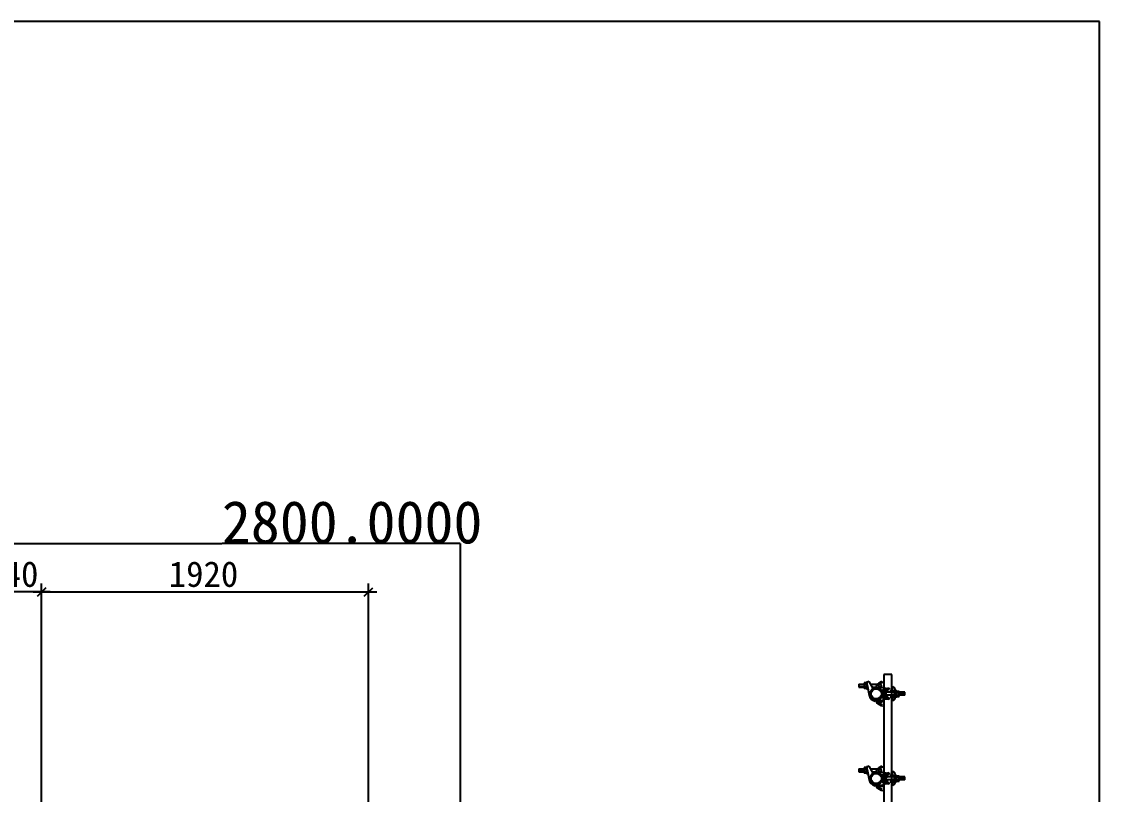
# Model space of a CAD drawing. Header units: metres. Extents: x 0 to 297, y 0 to 210.
# Drawn here: x 233.7 to 297, y 164.6 to 210 of the extents above; entities that cross this region are included whole.
import ezdxf

# ---------------------------------------------------------------- set-up
doc = ezdxf.new("R2010")
doc.units = ezdxf.units.M
doc.layers.add(' ', color=7, linetype='Continuous')
doc.layers.add('2', color=7, linetype='Continuous')

msp = doc.modelspace()

# ---------------------------------------------------------------- linework, layer by layer
at = {"layer": ' '}
for p, q in [((282.86, 171.1), (283.17, 171.1)), ((282.86, 171.1), (282.86, 170.93)), ((282.86, 171.07), (283.17, 171.07)), ((283.32, 171.17), (283.17, 171.17)), ((283.17, 171.17), (283.17, 170.85)), ((283.32, 171.08), (283.17, 171.08)), ((283.32, 171.19), (283.32, 170.83)), ((283.36, 171.19), (283.32, 171.19)), ((283.32, 171.17), (283.32, 170.85)), ((283.48, 171.25), (283.33, 171.21)), ((283.33, 171.21), (283.34, 171.19)), ((283.36, 170.83), (283.36, 171.19)), ((283.36, 171.05), (283.47, 170.46)), ((283.71, 170.85), (283.48, 171.25)), ((283.57, 171.1), (283.96, 171.1)), ((284.21, 171.26), (284.04, 171.16)), ((284.25, 171.2), (284.06, 171.09)), ((284.21, 171.26), (284.25, 171.2)), ((282.86, 170.95), (283.17, 170.95)), ((282.86, 170.93), (283.17, 170.93)), ((283.32, 170.94), (283.17, 170.94)), ((283.32, 170.85), (283.17, 170.85)), ((283.32, 170.83), (283.36, 170.83)), ((283.67, 170.93), (283.87, 170.93)), ((284.07, 170.93), (284.25, 170.92)), ((284.26, 170.72), (284.26, 170.35)), ((284.32, 170.75), (284.32, 170.32)), ((284.48, 170.75), (284.32, 170.75)), ((284.65, 170.8), (284.33, 170.8)), ((284.65, 170.87), (284.36, 170.8)), ((285.05, 170.62), (284.38, 170.62)), ((285.05, 170.45), (284.38, 170.45)), ((284.46, 170.64), (284.55, 170.64)), ((284.46, 170.43), (284.55, 170.43)), ((284.48, 170.75), (284.48, 170.62)), ((284.48, 170.32), (284.48, 170.45)), ((284.55, 170.8), (284.55, 170.64)), ((284.55, 170.27), (284.55, 170.43)), ((284.65, 170.87), (284.65, 170.8)), ((284.7, 170.73), (284.94, 170.73)), ((284.7, 170.66), (284.94, 170.66)), ((284.7, 170.41), (284.94, 170.41)), ((284.77, 170.73), (284.77, 170.66)), ((284.77, 170.34), (284.77, 170.41)), ((284.95, 170.45), (284.95, 170.62)), ((285.05, 170.59), (284.95, 170.59)), ((285.05, 170.48), (284.95, 170.48)), ((285.05, 170.72), (285.05, 170.71)), ((285.05, 170.72), (285.1, 170.72)), ((285.05, 170.64), (285.05, 170.43)), ((285.05, 170.36), (285.05, 170.35)), ((285.08, 170.62), (285.08, 170.69)), ((285.08, 170.45), (285.08, 170.38)), ((285.1, 170.35), (285.1, 170.72)), ((285.1, 170.69), (285.24, 170.69)), ((285.1, 170.38), (285.1, 170.69)), ((285.1, 170.61), (285.24, 170.61)), ((285.1, 170.46), (285.24, 170.46)), ((285.1, 170.38), (285.24, 170.38)), ((285.24, 170.38), (285.24, 170.69)), ((285.56, 170.62), (285.24, 170.62)), ((285.56, 170.59), (285.24, 170.59)), ((285.56, 170.48), (285.24, 170.48)), ((285.56, 170.45), (285.24, 170.45)), ((285.56, 170.45), (285.56, 170.62)), ((284.26, 170.03), (283.82, 170.11)), ((284.27, 170.1), (283.83, 170.18)), ((284.21, 169.81), (284.04, 169.91)), ((284.25, 169.87), (284.06, 169.98)), ((284.07, 170.14), (284.25, 170.15)), ((284.21, 169.81), (284.25, 169.87)), ((284.27, 170.1), (284.26, 170.03)), ((284.48, 170.32), (284.32, 170.32)), ((284.65, 170.27), (284.33, 170.27)), ((284.65, 170.2), (284.36, 170.27)), ((284.65, 170.2), (284.65, 170.27)), ((284.7, 170.34), (284.94, 170.34)), ((285.05, 170.35), (285.1, 170.35)), ((282.86, 166.13), (282.86, 165.95)), ((282.86, 166.13), (283.17, 166.13)), ((282.86, 166.1), (283.17, 166.1)), ((282.86, 165.98), (283.17, 165.98)), ((282.86, 165.95), (283.17, 165.95)), ((283.17, 166.2), (283.17, 165.88)), ((283.32, 166.2), (283.17, 166.2)), ((283.32, 166.11), (283.17, 166.11)), ((283.32, 165.97), (283.17, 165.97)), ((283.36, 166.22), (283.32, 166.22)), ((283.32, 166.22), (283.32, 165.86)), ((283.32, 166.2), (283.32, 165.88)), ((283.48, 166.28), (283.33, 166.24)), ((283.33, 166.24), (283.34, 166.22)), ((283.36, 165.86), (283.36, 166.22)), ((283.36, 166.08), (283.47, 165.49)), ((283.71, 165.88), (283.48, 166.28)), ((283.57, 166.13), (283.96, 166.13)), ((283.67, 165.95), (283.87, 165.95)), ((284.21, 166.29), (284.04, 166.19)), ((284.25, 166.22), (284.06, 166.12)), ((284.07, 165.96), (284.25, 165.94)), ((284.21, 166.29), (284.25, 166.22)), ((283.32, 165.88), (283.17, 165.88)), ((283.32, 165.86), (283.36, 165.86)), ((284.26, 165.75), (284.26, 165.37)), ((284.32, 165.78), (284.32, 165.35)), ((284.48, 165.78), (284.32, 165.78)), ((284.48, 165.35), (284.32, 165.35)), ((284.65, 165.82), (284.33, 165.82)), ((284.65, 165.3), (284.33, 165.3)), ((284.65, 165.9), (284.36, 165.82)), ((284.65, 165.23), (284.36, 165.3)), ((285.05, 165.65), (284.38, 165.65)), ((285.05, 165.48), (284.38, 165.48)), ((284.46, 165.66), (284.55, 165.66)), ((284.46, 165.46), (284.55, 165.46)), ((284.48, 165.78), (284.48, 165.65)), ((284.48, 165.35), (284.48, 165.48)), ((284.55, 165.82), (284.55, 165.66)), ((284.55, 165.3), (284.55, 165.46)), ((284.65, 165.9), (284.65, 165.82)), ((284.65, 165.23), (284.65, 165.3)), ((284.7, 165.76), (284.94, 165.76)), ((284.7, 165.69), (284.94, 165.69)), ((284.7, 165.44), (284.94, 165.44)), ((284.7, 165.37), (284.94, 165.37)), ((284.77, 165.76), (284.77, 165.69)), ((284.77, 165.37), (284.77, 165.44)), ((284.95, 165.48), (284.95, 165.65)), ((285.05, 165.62), (284.95, 165.62)), ((285.05, 165.51), (284.95, 165.51)), ((285.05, 165.74), (285.1, 165.74)), ((285.05, 165.74), (285.05, 165.74)), ((285.05, 165.66), (285.05, 165.46)), ((285.05, 165.39), (285.05, 165.38)), ((285.05, 165.38), (285.1, 165.38)), ((285.08, 165.65), (285.08, 165.72)), ((285.08, 165.48), (285.08, 165.4)), ((285.1, 165.38), (285.1, 165.74)), ((285.1, 165.4), (285.1, 165.72)), ((285.1, 165.72), (285.24, 165.72)), ((285.1, 165.63), (285.24, 165.63)), ((285.1, 165.49), (285.24, 165.49)), ((285.1, 165.4), (285.24, 165.4)), ((285.24, 165.4), (285.24, 165.72)), ((285.56, 165.65), (285.24, 165.65)), ((285.56, 165.62), (285.24, 165.62)), ((285.56, 165.51), (285.24, 165.51)), ((285.56, 165.48), (285.24, 165.48)), ((285.56, 165.48), (285.56, 165.65)), ((284.26, 165.06), (283.82, 165.13)), ((284.27, 165.13), (283.83, 165.21)), ((284.21, 164.84), (284.04, 164.94)), ((284.25, 164.9), (284.06, 165.01)), ((284.07, 165.17), (284.25, 165.18)), ((284.21, 164.84), (284.25, 164.9)), ((284.27, 165.13), (284.26, 165.06))]:
    msp.add_line(p, q, dxfattribs=at)
for centre, radius in [((283.89, 170.53), 0.36), ((283.89, 170.53), 0.3), ((283.89, 165.56), 0.36), ((283.89, 165.56), 0.3)]:
    msp.add_circle(centre, radius, dxfattribs=at)
for centre, radius, start, end in [((284.22, 170.85), 0.36, 120.56, 172.5), ((284.1, 171.01), 0.09, 65.38, 296.41), ((284.1, 171.01), 0.09, 120, 246.28), ((284.1, 171.01), 0.09, -63.59, 65.38), ((283.89, 170.53), 0.43, 190, 260), ((283.89, 170.53), 0.36, 120, 260), ((283.89, 170.53), 0.36, -94.59, 94.59), ((284.33, 170.72), 0.07, 90, 180), ((284.52, 171.38), 0.53, 241.35, 284.3), ((284.46, 170.53), 0.1, 90, 270), ((284.56, 170.53), 0.12, 135.42, 224.58), ((284.69, 170.91), 0.18, -86.58, 16.05), ((284.73, 170.71), 0.28, 2.17, 60.92), ((284.94, 170.45), 0.28, 60.71, 91.71), ((284.94, 170.37), 0.28, 60.71, 91.71), ((284.94, 170.7), 0.28, 268.29, 299.29), ((284.94, 170.62), 0.28, 268.29, 299.29), ((284.22, 170.22), 0.36, 200.42, 239.44), ((284.1, 170.06), 0.09, 170.55, 240), ((284.33, 170.35), 0.07, 180, 270), ((284.52, 169.69), 0.53, 75.7, 118.65), ((284.69, 170.16), 0.18, -16.05, 86.58), ((284.73, 170.36), 0.28, 299.08, 357.83), ((284.22, 165.88), 0.36, 120.56, 172.5), ((284.1, 166.04), 0.09, 65.38, 296.41), ((284.1, 166.04), 0.09, 120, 246.28), ((284.1, 166.04), 0.09, -63.59, 65.38), ((284.52, 166.41), 0.53, 241.35, 284.3), ((284.69, 165.94), 0.18, -86.58, 16.05), ((284.73, 165.74), 0.28, 2.17, 60.92), ((283.89, 165.56), 0.43, 190, 260), ((283.89, 165.56), 0.36, 120, 260), ((283.89, 165.56), 0.36, -94.59, 94.59), ((284.33, 165.75), 0.07, 90, 180), ((284.33, 165.37), 0.07, 180, 270), ((284.46, 165.56), 0.1, 90, 270), ((284.56, 165.56), 0.12, 135.42, 224.58), ((284.69, 165.19), 0.18, -16.05, 86.58), ((284.73, 165.39), 0.28, 299.08, 357.83), ((284.94, 165.47), 0.28, 60.71, 91.71), ((284.94, 165.4), 0.28, 60.71, 91.71), ((284.94, 165.72), 0.28, 268.29, 299.29), ((284.94, 165.65), 0.28, 268.29, 299.29), ((284.22, 165.25), 0.36, 200.42, 239.44), ((284.1, 165.09), 0.09, 170.55, 240), ((284.52, 164.71), 0.53, 75.7, 118.65)]:
    msp.add_arc(centre, radius, start, end, dxfattribs=at)
for p, q in [((297, 210), (0, 210)), ((297, 0), (297, 210)), ((231.45, 179.36), (245.44, 179.36)), ((259.44, 179.36), (245.45, 179.36)), ((259.45, 160.95), (259.45, 179.36)), ((234.6, 176.26), (235.1, 176.76)), ((235.1, 176.76), (234.6, 176.26)), ((234.85, 161.95), (234.85, 177.01)), ((253.8, 176.26), (254.3, 176.76)), ((254.05, 161.95), (254.05, 177.01)), ((235.35, 176.51), (230.95, 176.51)), ((234.35, 176.51), (254.55, 176.51))]:
    msp.add_line(p, q)
msp.add_solid([(259.44, 179.36), (259.44, 179.36), (259.45, 179.36)])
at = {"layer": '2'}
for p, q in [((284.33, 171.66), (284.33, 158.02)), ((284.81, 171.66), (284.33, 171.66)), ((284.81, 158.02), (284.81, 171.66))]:
    msp.add_line(p, q, dxfattribs=at)

# ---------------------------------------------------------------- texts
for s, height, p in [('2800.0000', 2.5, (245.44, 179.36)), ('340', 1.5, (231.6, 176.81)), ('1920', 1.5, (242.32, 176.81))]:
    msp.add_text(s, height=height).set_placement(p)

doc.saveas('drawing.dxf')
